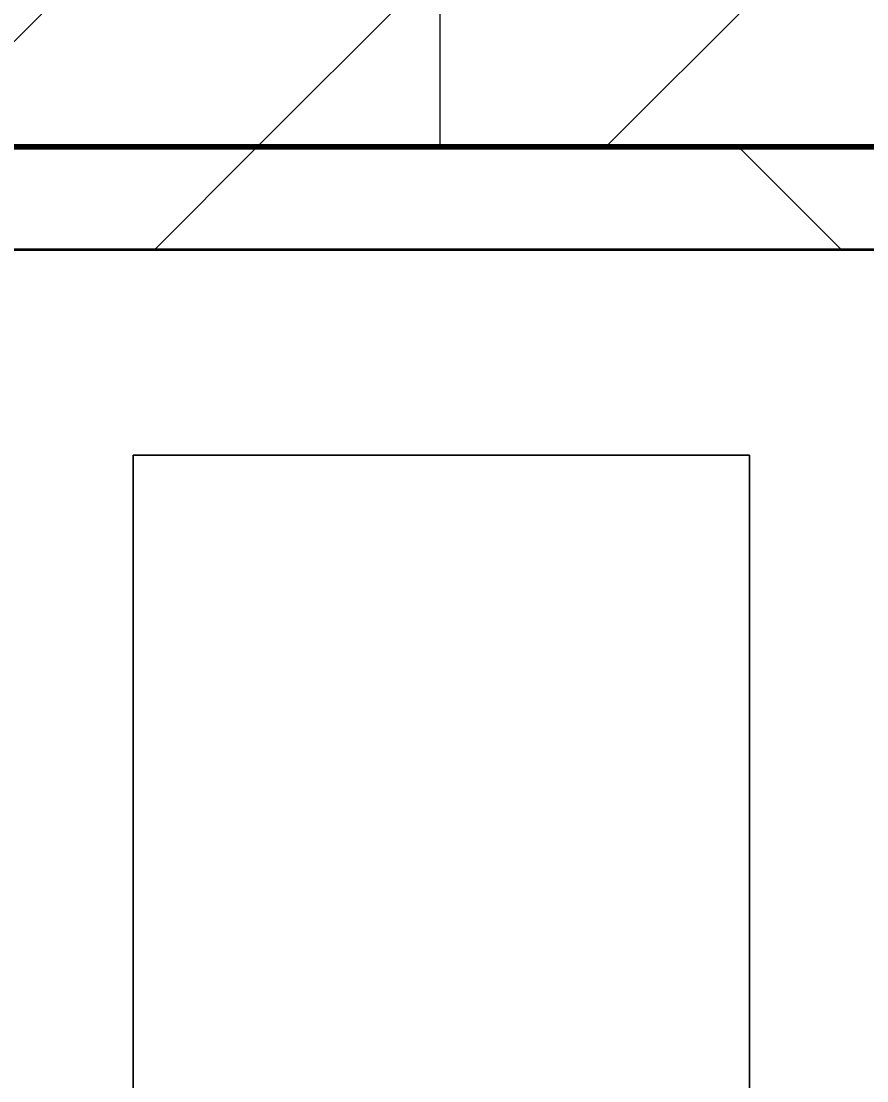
# Model space of a CAD drawing. Header units: millimetres. Extents: x -794326 to -715748, y -17796 to 22353.
# Drawn here: x -746512 to -746101, y 7490 to 8005 of the extents above; entities that cross this region are included whole.
import ezdxf

# ---------------------------------------------------------------- set-up
doc = ezdxf.new("R2010")
doc.units = ezdxf.units.MM
for name, color, linetype, lineweight in [('A-ANNO-DIMS', 1, 'Continuous', 9), ('A-ANNO-DIMS-100', 1, 'Continuous', 9), ('A-GLAZ-CURT', 2, 'Continuous', 9), ('A-WALL', 5, 'Continuous', 35), ('A-WALL-FNSH', 2, 'Continuous', 35), ('A-WALL-PATT', 1, 'Continuous', 35)]:
    doc.layers.add(name, color=color, linetype=linetype, lineweight=lineweight)
doc.styles.add('Arial_2', font='arial.ttf', dxfattribs={"height": 300})
doc.dimstyles.new('DPA-DIM-3_0_T-T', dxfattribs={"dimscale": 304.8, "dimtxt": 306.07782, "dimasz": 0.656168, "dimexe": 0.656168, "dimexo": 0.0625, "dimgap": 0.164042, "dimtad": 1, "dimdec": 0, "dimzin": 0, "dimdsep": 46, "dimtxsty": 'Arial_2', "dimblk1": 'OBLIQUE', "dimblk2": 'OBLIQUE', "dimsah": 1, "dimcen": 0.09, "dimdle": 0.656168, "dimadec": 8, "dimazin": 0, "dimtfac": 1, "dimtdec": 4, "dimtix": 1, "dimtmove": 0, "dimatfit": 3, "dimfxl": 1.312336, "dimfxlon": 1, "dimtvp": 1, "dimtolj": 1, "dimtzin": 0, "dimarcsym": 2})

# ---------------------------------------------------------------- blocks, each defined once
blk = doc.blocks.new('DPA_CP_Metal Ceiling Panel - Vertical Panel with Gap-10965286-4282-01 ENLARGED LOWER PLATFORM LEVEL - REFLECTED CEILING PLAN - SHEET 3')
at = {"layer": 'A-GLAZ-CURT'}
for p, q in [((-744857.87, 7794.02), (-744857.87, 7261.52)), ((-744557.87, 7794.02), (-744857.87, 7794.02)), ((-744557.87, 7794.02), (-744857.87, 7794.02)), ((-744857.87, 7794.02), (-744857.87, 7261.52)), ((-744857.87, 7261.52), (-744857.87, 7794.02)), ((-744857.87, 7794.02), (-744557.87, 7794.02)), ((-744557.87, 7794.02), (-744557.87, 7261.52)), ((-744557.87, 7261.52), (-744557.87, 7794.02)), ((-744557.87, 7794.02), (-744557.87, 7261.52))]:
    blk.add_line(p, q, dxfattribs=at)
blk = doc.blocks.new('PPLS-PP19_Custom Tile Pattern - Custom Tile Pattern-V59-4282-01 ENLARGED LOWER PLATFORM LEVEL - REFLECTED CEILING PLAN - SHEET 3')
at = {"layer": 'A-GLAZ-CURT'}
for p, q in [((-300, 0), (300, 0)), ((300, 0), (-300, 0)), ((230.06, 0), (300, 0)), ((-300, -50), (300, -50)), ((300, -50), (-300, -50))]:
    blk.add_line(p, q, dxfattribs=at)
for points, knots in [([(159.07, 0), (159.13, 0), (160.84, 0), (165.21, 0), (174.15, 0), (185.98, 0), (208.82, 0), (219.42, 0), (230.06, 0)], [-115.643202, -115.643202, -115.643202, -115.643202, -114.681583, -87.660824, -65.295536, -41.623857, -24.459831, 0, 0, 0, 0]), ([(300, 0), (286.53, 0), (256.05, 0), (225.5, 0), (210.21, 0)], [-285.253232, -285.253232, -285.253232, -285.253232, -244.693688, -193.506817, -193.506817, -193.506817, -193.506817]), ([(247.1, 0), (246.76, 0), (245.04, 0), (238.34, 0), (226.56, 0), (221.89, 0), (214.29, 0), (210.24, 0)], [-9649.085549, -9649.085549, -9649.085549, -9649.085549, -9581.591397, -9406.094246, -9221.510254, -9016.44624, -8817.674133, -8817.674133, -8817.674133, -8817.674133]), ([(210.85, 0), (211.78, 0), (216.42, 0), (241.96, 0), (266.73, 0), (281.71, 0), (291.71, 0), (296.52, 0), (297.86, 0), (298.09, 0)], [-7179.657833, -7179.657833, -7179.657833, -7179.657833, -7042.621073, -6582.165592, -6068.460911, -5766.029927, -5566.724884, -5280.360606, -5199.253518, -5199.253518, -5199.253518, -5199.253518]), ([(300, 0), (288.22, 0), (262, 0), (230.43, 0), (219.94, 0), (219.02, 0)], [-12528.858583, -12528.858583, -12528.858583, -12528.858583, -11905.454923, -11162.864862, -10856.732305, -10856.732305, -10856.732305, -10856.732305]), ([(219.9, 0), (220.86, 0), (227.84, 0), (242.06, 0), (246.54, 0), (246.96, 0)], [-10670.940496, -10670.940496, -10670.940496, -10670.940496, -10511.382485, -9925.173265, -9834.877357, -9834.877357, -9834.877357, -9834.877357]), ([(284.76, 0), (284.76, 0), (285.09, 0), (287.47, 0), (293.59, 0), (297.76, 0), (300, 0)], [-4110.630118, -4110.630118, -4110.630118, -4110.630118, -4053.389046, -3959.664717, -3862.421465, -3746.95702, -3746.95702, -3746.95702, -3746.95702]), ([(297.38, 0), (295.84, 0), (291.62, 0), (285.38, 0), (284.87, 0)], [-4803.172655, -4803.172655, -4803.172655, -4803.172655, -4358.271401, -4143.037883, -4143.037883, -4143.037883, -4143.037883])]:
    blk.add_open_spline(points, degree=3, knots=knots, dxfattribs=at)
blk = doc.blocks.new('PPLS-PP19_Custom Tile Pattern - Custom Tile Pattern-V60-4282-01 ENLARGED LOWER PLATFORM LEVEL - REFLECTED CEILING PLAN - SHEET 3')
at = {"layer": 'A-GLAZ-CURT'}
for p, q in [((-300, 0), (300, 0)), ((300, 0), (-300, 0)), ((-293.07, 0), (-275.75, 0)), ((-275.75, 0), (-293.07, 0)), ((-222.32, 0), (-205, 0)), ((-205, 0), (-222.32, 0)), ((-300, -50), (300, -50)), ((300, -50), (-300, -50))]:
    blk.add_line(p, q, dxfattribs=at)
at = {"layer": 'A-GLAZ-CURT', "flags": 128}
for points in [[(-300, 0), (-291.56, 0), (-283.3, 0), (-275.2, 0), (-267.26, 0), (-259.45, 0), (-251.77, 0), (-244.2, 0), (-236.74, 0), (-229.36, 0), (-222.06, 0), (-214.83, 0), (-207.71, 0), (-200.76, 0), (-194.02, 0), (-187.54, 0), (-181.38, 0), (-175.58, 0), (-170.25, 0), (-165.64, 0), (-162.01, 0), (-159.53, 0), (-157.46, 0), (-154.52, 0), (-149.42, 0), (-141.84, 0), (-132.81, 0), (-126.08, 0)], [(-125.17, 0), (-128.55, 0), (-134.16, 0), (-140.03, 0), (-145.5, 0), (-150.63, 0), (-155.53, 0), (-160.27, 0), (-164.95, 0), (-169.65, 0), (-174.47, 0), (-179.49, 0), (-184.81, 0), (-190.44, 0), (-196.37, 0), (-202.58, 0), (-209.04, 0), (-215.73, 0), (-222.63, 0), (-229.72, 0), (-236.97, 0), (-244.39, 0), (-251.96, 0), (-259.67, 0), (-267.51, 0), (-275.48, 0), (-283.55, 0), (-291.73, 0), (-300, 0)]]:
    blk.add_lwpolyline(points, dxfattribs=at)
at = {"layer": 'A-GLAZ-CURT'}
for points, knots in [([(-300, 0), (-284.65, 0), (-236.57, 0), (-174.61, 0), (-129.95, 0), (-110.8, 0), (-99.5, 0), (-91.46, 0)], [-5323.127839, -5323.127839, -5323.127839, -5323.127839, -4502.809032, -2700.551212, -1002.059161, -460.363443, 0, 0, 0, 0]), ([(-254.02, 0), (-263.46, 0), (-278.4, 0), (-294.48, 0), (-300, 0)], [-14292.248796, -14292.248796, -14292.248796, -14292.248796, -13729.592194, -13439.944408, -13439.944408, -13439.944408, -13439.944408]), ([(-254.08, 0), (-258.29, 0), (-262.68, 0), (-264.9, 0), (-265.4, 0)], [-521.759627, -521.759627, -521.759627, -521.759627, -208.940337, 0, 0, 0, 0]), ([(-258.6, 0), (-257.91, 0), (-256.55, 0), (-254.91, 0), (-254.15, 0)], [-5722.54675, -5722.54675, -5722.54675, -5722.54675, -5657.471696, -5607.327688, -5607.327688, -5607.327688, -5607.327688]), ([(-254.03, 0), (-251.11, 0), (-240.27, 0), (-225.99, 0), (-213.1, 0), (-200.2, 0), (-191.75, 0), (-186.24, 0), (-186.15, 0)], [-5604.715222, -5604.715222, -5604.715222, -5604.715222, -5413.335975, -5017.494783, -4832.723979, -4666.091899, -4349.945572, -4344.732788, -4344.732788, -4344.732788, -4344.732788]), ([(-186.76, 0), (-192.43, 0), (-210.29, 0), (-232.01, 0), (-248.94, 0), (-253.52, 0), (-253.69, 0)], [-1726.685667, -1726.685667, -1726.685667, -1726.685667, -1400.429864, -858.079193, -543.655514, -531.287897, -531.287897, -531.287897, -531.287897]), ([(-186.86, 0), (-195.62, 0), (-216.53, 0), (-239.31, 0), (-253.04, 0)], [-15764.469164, -15764.469164, -15764.469164, -15764.469164, -15131.813646, -14311.641192, -14311.641192, -14311.641192, -14311.641192]), ([(-133.82, 0), (-135.51, 0), (-137.8, 0), (-149.31, 0), (-162.01, 0), (-177.91, 0), (-199.46, 0), (-216.65, 0), (-231.26, 0), (-233.46, 0), (-234, 0)], [-2731.647847, -2731.647847, -2731.647847, -2731.647847, -2418.507304, -2308.929706, -2113.765672, -1763.376603, -1422.553702, -978.033455, -846.069444, -682.911962, -682.911962, -682.911962, -682.911962]), ([(-233.49, 0), (-233.44, 0), (-232.38, 0), (-230.74, 0), (-225.3, 0), (-223.63, 0)], [-455.274641, -455.274641, -455.274641, -455.274641, -440.605512, -119.536984, 0, 0, 0, 0]), ([(-223.63, 0), (-219.39, 0), (-206.47, 0), (-193.97, 0), (-186.42, 0)], [-5463.295695, -5463.295695, -5463.295695, -5463.295695, -5161.076232, -4755.090697, -4755.090697, -4755.090697, -4755.090697]), ([(-186.15, 0), (-185.94, 0), (-180.64, 0), (-169.02, 0), (-152.12, 0), (-136.84, 0), (-127.33, 0), (-124.19, 0), (-123.43, 0), (-123.28, 0)], [-4750.188943, -4750.188943, -4750.188943, -4750.188943, -4739.070012, -4465.409639, -4149.119819, -3839.893365, -3647.167523, -3488.92562, -3439.852845, -3439.852845, -3439.852845, -3439.852845]), ([(-119.35, 0), (-124.31, 0), (-144.44, 0), (-167.44, 0), (-186.14, 0)], [-17604.717929, -17604.717929, -17604.717929, -17604.717929, -17136.203329, -15781.816785, -15781.816785, -15781.816785, -15781.816785]), ([(-137.88, 0), (-140.56, 0), (-147.66, 0), (-147.69, 0), (-158.72, 0), (-174.02, 0), (-180.91, 0), (-185.84, 0), (-186.11, 0)], [-3187.727384, -3187.727384, -3187.727384, -3187.727384, -2919.378265, -2477.344047, -2237.412286, -2029.680487, -1755.085331, -1739.187985, -1739.187985, -1739.187985, -1739.187985]), ([(-185.9, 0), (-180.08, 0), (-171.51, 0), (-158.7, 0), (-157.22, 0)], [-4339.918005, -4339.918005, -4339.918005, -4339.918005, -4000.813434, -3840.635403, -3840.635403, -3840.635403, -3840.635403]), ([(-152.35, 0), (-151.03, 0), (-147.71, 0), (-143.57, 0), (-138.62, 0)], [-3494.978217, -3494.978217, -3494.978217, -3494.978217, -3371.022232, -3227.460399, -3227.460399, -3227.460399, -3227.460399]), ([(-118.78, 0), (-121.86, 0), (-126.28, 0), (-136.96, 0), (-147.46, 0), (-150.03, 0), (-150.57, 0)], [-5938.474035, -5938.474035, -5938.474035, -5938.474035, -5700.061948, -5508.838257, -5298.784692, -5196.16478, -5196.16478, -5196.16478, -5196.16478]), ([(-150.34, 0), (-150.07, 0), (-147.75, 0), (-142.6, 0), (-129.6, 0), (-120.97, 0), (-119.21, 0)], [-4948.728362, -4948.728362, -4948.728362, -4948.728362, -4883.323924, -4440.880425, -4054.690705, -3958.98269, -3958.98269, -3958.98269, -3958.98269]), ([(-50.38, 0), (-51.05, 0), (-60.24, 0), (-78.2, 0), (-110.94, 0), (-130.52, 0), (-147.74, 0), (-149.07, 0)], [-8117.679829, -8117.679829, -8117.679829, -8117.679829, -8073.216054, -7508.296369, -7004.680444, -6449.282163, -6277.220794, -6277.220794, -6277.220794, -6277.220794]), ([(-148.23, 0), (-146.94, 0), (-140.15, 0), (-137.28, 0), (-133.93, 0), (-128.78, 0), (-126.5, 0)], [-6162.058746, -6162.058746, -6162.058746, -6162.058746, -6017.569127, -5560.701257, -5364.112219, -5231.017328, -5231.017328, -5231.017328, -5231.017328]), ([(-86.16, 0), (-91.37, 0), (-104.13, 0), (-122.65, 0), (-139.03, 0), (-146.11, 0), (-146.95, 0)], [-1681.3698, -1681.3698, -1681.3698, -1681.3698, -1374.161226, -945.742622, -741.901385, -489.130243, -489.130243, -489.130243, -489.130243]), ([(-146.69, 0), (-146.59, 0), (-145.49, 0), (-135.69, 0), (-128.29, 0), (-125.15, 0)], [-420.34245, -420.34245, -420.34245, -420.34245, -406.956646, -290.263673, 0, 0, 0, 0]), ([(-127.41, 0), (-131.63, 0), (-133.16, 0), (-134.09, 0), (-134.15, 0)], [-8540.990293, -8540.990293, -8540.990293, -8540.990293, -8266.114998, -8246.473386, -8246.473386, -8246.473386, -8246.473386]), ([(-134.15, 0), (-133.32, 0), (-130.31, 0), (-117.33, 0), (-92.04, 0), (-74.02, 0), (-62.74, 0), (-60.36, 0), (-59.97, 0)], [-7657.439573, -7657.439573, -7657.439573, -7657.439573, -7293.749979, -6839.55839, -6236.997189, -5713.340575, -5140.470607, -5006.787413, -5006.787413, -5006.787413, -5006.787413]), ([(-120.13, 0), (-120.14, 0), (-120.24, 0), (-121.3, 0), (-129.25, 0), (-133.82, 0)], [-2933.992132, -2933.992132, -2933.992132, -2933.992132, -2920.575025, -2840.280255, -2731.647847, -2731.647847, -2731.647847, -2731.647847]), ([(-118.27, 0), (-119.42, 0), (-122.13, 0), (-125.43, 0), (-127.03, 0), (-127.41, 0)], [-163.604334, -163.604334, -163.604334, -163.604334, -98.539552, -24.539552, 0, 0, 0, 0]), ([(-126.5, 0), (-122.44, 0), (-108.71, 0), (-86.68, 0), (-63.44, 0), (-54.99, 0), (-51.6, 0), (-50.82, 0)], [-5231.017328, -5231.017328, -5231.017328, -5231.017328, -4994.692869, -4542.524482, -4008.285538, -3689.699207, -3611.892917, -3611.892917, -3611.892917, -3611.892917]), ([(-125.15, 0), (-124.93, 0), (-123.49, 0), (-121.42, 0), (-119.41, 0)], [-3362.7396, -3362.7396, -3362.7396, -3362.7396, -3342.215224, -3222.62545, -3222.62545, -3222.62545, -3222.62545]), ([(-122.08, 0), (-122.01, 0), (-121.69, 0), (-121.2, 0), (-120.88, 0)], [-3136.336417, -3136.336417, -3136.336417, -3136.336417, -3110.304437, -3035.164275, -3035.164275, -3035.164275, -3035.164275]), ([(-36.33, 0), (-36.43, 0), (-37.27, 0), (-45.02, 0), (-46.13, 0), (-60.59, 0), (-81.23, 0), (-99.51, 0), (-113.8, 0), (-116.95, 0), (-118.33, 0)], [-1855.773136, -1855.773136, -1855.773136, -1855.773136, -1810.870157, -1672.078046, -1405.135169, -1060.00838, -740.068933, -229.489605, -116.330425, -11.445506, -11.445506, -11.445506, -11.445506]), ([(-118.31, 0), (-116.09, 0), (-110.31, 0), (-98.9, 0), (-85.29, 0), (-71.67, 0), (-65.93, 0), (-65.07, 0)], [-3201.206954, -3201.206954, -3201.206954, -3201.206954, -3074.362186, -2902.289527, -2605.247022, -2322.099534, -2241.8264, -2241.8264, -2241.8264, -2241.8264]), ([(-118.29, 0), (-115.53, 0), (-105.22, 0), (-90.42, 0), (-75.26, 0), (-68.41, 0), (-65.12, 0), (-63.63, 0)], [-3942.210832, -3942.210832, -3942.210832, -3942.210832, -3793.097032, -3402.597032, -3144.956779, -3050.982048, -2969.237017, -2969.237017, -2969.237017, -2969.237017]), ([(-72.93, 0), (-75.51, 0), (-87.97, 0), (-104.63, 0), (-118.26, 0)], [-19442.345229, -19442.345229, -19442.345229, -19442.345229, -18935.241197, -17639.167962, -17639.167962, -17639.167962, -17639.167962]), ([(-113.43, 0), (-113.44, 0), (-113.81, 0), (-116.15, 0), (-118.23, 0)], [-328.499627, -328.499627, -328.499627, -328.499627, -282.672656, -164.249813, -164.249813, -164.249813, -164.249813]), ([(-117.74, 0), (-117.19, 0), (-114.78, 0), (-113.43, 0), (-113.43, 0)], [-821.249067, -821.249067, -821.249067, -821.249067, -394.672656, -330.879064, -330.879064, -330.879064, -330.879064]), ([(-36.62, 0), (-36.62, 0), (-40.35, 0), (-44.32, 0), (-58.97, 0), (-85.2, 0), (-107.61, 0), (-116.56, 0), (-117.56, 0)], [-4069.478503, -4069.478503, -4069.478503, -4069.478503, -3858.647035, -3538.256648, -2842.901703, -2193.204658, -1433.981041, -985.49888, -985.49888, -985.49888, -985.49888]), ([(-115.82, 0), (-114.96, 0), (-110.41, 0), (-96.78, 0), (-71.33, 0), (-42.53, 0), (-12.78, 0), (4.23, 0), (9.64, 0), (10.14, 0), (10.18, 0)], [-5724.064692, -5724.064692, -5724.064692, -5724.064692, -5430.283136, -5103.229623, -4799.173296, -4065.652676, -3589.737505, -3285.047089, -3066.359526, -3044.715262, -3044.715262, -3044.715262, -3044.715262]), ([(-51.36, 0), (-53.43, 0), (-60.28, 0), (-75.59, 0), (-94, 0), (-112.01, 0), (-114.94, 0), (-115.63, 0)], [-1583.251936, -1583.251936, -1583.251936, -1583.251936, -1466.981642, -1208.454564, -789.402658, -501.969187, -243.577221, -243.577221, -243.577221, -243.577221]), ([(-91.46, 0), (-90.09, 0), (-84.7, 0), (-77.43, 0), (-72.73, 0), (-72.64, 0), (-72.64, 0)], [-19832.387487, -19832.387487, -19832.387487, -19832.387487, -19753.885894, -19541.04734, -19478.625389, -19471.062469, -19471.062469, -19471.062469, -19471.062469]), ([(-63.96, 0), (-64.13, 0), (-72.5, 0), (-80.63, 0), (-86.16, 0)], [-2171.769325, -2171.769325, -2171.769325, -2171.769325, -2007.031671, -1681.3698, -1681.3698, -1681.3698, -1681.3698]), ([(-29.03, 0), (-33.97, 0), (-43.74, 0), (-56.37, 0), (-71.66, 0), (-77.83, 0), (-82.66, 0), (-83.28, 0), (-83.28, 0)], [-2680.714891, -2680.714891, -2680.714891, -2680.714891, -2413.671296, -2161.752162, -2006.592567, -1646.621388, -1424.436217, -1393.971743, -1393.971743, -1393.971743, -1393.971743]), ([(-83.28, 0), (-83.28, 0), (-82.91, 0), (-76.14, 0), (-62.97, 0), (-48.14, 0), (-36.49, 0), (-33.57, 0), (-29.94, 0), (-28.57, 0)], [-1393.4169, -1393.4169, -1393.4169, -1393.4169, -1353.722004, -1274.333717, -1073.56893, -651.549973, -296.515819, -83.513472, 0, 0, 0, 0]), ([(-66.39, 0), (-66.39, 0), (-63.63, 0), (-58.22, 0), (-52.37, 0), (-51.03, 0)], [-2493.31794, -2493.31794, -2493.31794, -2493.31794, -2315.303971, -1809.437387, -1665.482825, -1665.482825, -1665.482825, -1665.482825]), ([(-50.86, 0), (-51.12, 0), (-58.42, 0), (-65.77, 0), (-66.37, 0), (-66.38, 0)], [-2997.869085, -2997.869085, -2997.869085, -2997.869085, -2981.410125, -2542.574734, -2498.224237, -2498.224237, -2498.224237, -2498.224237]), ([(-63.63, 0), (-61.49, 0), (-57.39, 0), (-54.49, 0), (-45.2, 0), (-40.79, 0), (-40.46, 0), (-40.44, 0)], [-2969.237017, -2969.237017, -2969.237017, -2969.237017, -2851.217951, -2734.127174, -2474.780881, -2410.990208, -2350.645972, -2350.645972, -2350.645972, -2350.645972]), ([(-58.83, 0), (-58.37, 0), (-57.29, 0), (-54.87, 0), (-51.17, 0), (-50.6, 0)], [-4859.52896, -4859.52896, -4859.52896, -4859.52896, -4680.891996, -4469.85053, -4434.164751, -4434.164751, -4434.164751, -4434.164751]), ([(-51.83, 0), (-51.83, 0), (-51.8, 0), (-51.31, 0), (-50.73, 0)], [-632.814994, -632.814994, -632.814994, -632.814994, -627.965721, -561.689012, -561.689012, -561.689012, -561.689012]), ([(76.63, 0), (74.8, 0), (67.65, 0), (53.52, 0), (37, 0), (24.07, 0), (12.82, 0), (-2.9, 0), (-20.62, 0), (-32.81, 0), (-44.85, 0), (-51.43, 0), (-51.79, 0)], [-3095.572228, -3095.572228, -3095.572228, -3095.572228, -2950.589685, -2634.532728, -2313.748533, -2106.613311, -1925.670641, -1617.263037, -1290.787923, -1039.307308, -819.71621, -644.910881, -644.910881, -644.910881, -644.910881]), ([(-50.49, 0), (-49.93, 0), (-46.63, 0), (-30.79, 0), (-18.03, 0), (7.9, 0), (13.63, 0), (17.02, 0)], [-3601.135132, -3601.135132, -3601.135132, -3601.135132, -3546.54457, -3315.260113, -2864.387349, -2439.246196, -2117.316538, -2117.316538, -2117.316538, -2117.316538]), ([(31.18, 0), (25.97, 0), (11.99, 0), (-16.42, 0), (-38.51, 0), (-50.41, 0)], [-4496.803627, -4496.803627, -4496.803627, -4496.803627, -4222.080604, -3745.412743, -3007.284597, -3007.284597, -3007.284597, -3007.284597]), ([(-50.41, 0), (-44.04, 0), (-33.75, 0), (-29.82, 0), (-29.19, 0)], [-1643.01938, -1643.01938, -1643.01938, -1643.01938, -963.711516, -666.19313, -666.19313, -666.19313, -666.19313]), ([(9.32, 0), (9.08, 0), (7.65, 0), (2.57, 0), (-12.23, 0), (-25.64, 0), (-38.16, 0), (-47, 0), (-50.37, 0)], [-2922.926651, -2922.926651, -2922.926651, -2922.926651, -2882.788014, -2720.818881, -2518.50168, -2125.455881, -1792.521578, -1601.806494, -1601.806494, -1601.806494, -1601.806494]), ([(-49.79, 0), (-48.17, 0), (-45.36, 0), (-42.62, 0), (-41.76, 0)], [-4417.7536, -4417.7536, -4417.7536, -4417.7536, -4321.566175, -4270.495146, -4270.495146, -4270.495146, -4270.495146]), ([(-26.75, 0), (-27.82, 0), (-35.35, 0), (-43.61, 0), (-49.51, 0)], [-8718.362214, -8718.362214, -8718.362214, -8718.362214, -8532.293389, -8137.138066, -8137.138066, -8137.138066, -8137.138066]), ([(-49.48, 0), (-49.41, 0), (-47.15, 0), (-46.01, 0), (-40.22, 0), (-36.78, 0)], [-515.928705, -515.928705, -515.928705, -515.928705, -508.377888, -260.442412, 0, 0, 0, 0]), ([(-41.76, 0), (-39.9, 0), (-37.72, 0), (-36.92, 0), (-36.77, 0)], [-4270.495146, -4270.495146, -4270.495146, -4270.495146, -4161.040818, -4106.245333, -4106.245333, -4106.245333, -4106.245333]), ([(-36.78, 0), (-32.43, 0), (-19.22, 0), (8.83, 0), (43.36, 0), (70.92, 0), (82.12, 0), (83.66, 0)], [-6191.144455, -6191.144455, -6191.144455, -6191.144455, -5862.463379, -5340.621928, -4573.028122, -4094.177415, -3869.465285, -3869.465285, -3869.465285, -3869.465285]), ([(-36.29, 0), (-36.29, 0), (-34.66, 0), (-28.88, 0), (-26.95, 0), (-26.54, 0)], [-9150.272121, -9150.272121, -9150.272121, -9150.272121, -9057.163041, -8919.836787, -8834.607043, -8834.607043, -8834.607043, -8834.607043]), ([(30.82, 0), (29.27, 0), (20.14, 0), (3.54, 0), (-16.58, 0), (-34.76, 0), (-36.04, 0)], [-10462.034656, -10462.034656, -10462.034656, -10462.034656, -10363.088938, -9884.23066, -9424.652049, -9182.880979, -9182.880979, -9182.880979, -9182.880979]), ([(-33.34, 0), (-33.34, 0), (-32.93, 0), (-31.16, 0), (-30.52, 0)], [-2415.024266, -2415.024266, -2415.024266, -2415.024266, -2357.633367, -2323.618664, -2323.618664, -2323.618664, -2323.618664]), ([(70.61, 0), (66.16, 0), (55.8, 0), (39.61, 0), (24.74, 0), (2.64, 0), (-17.84, 0), (-30.57, 0), (-31.82, 0), (-32, 0)], [-4647.237329, -4647.237329, -4647.237329, -4647.237329, -4326.416877, -4098.545751, -3766.694881, -3333.063701, -2994.501669, -2698.150104, -2614.070998, -2614.070998, -2614.070998, -2614.070998]), ([(-30.76, 0), (-30.73, 0), (-29.99, 0), (-23.47, 0), (-15.75, 0), (-15.19, 0)], [-54176.191683, -54176.191683, -54176.191683, -54176.191683, -54157.274271, -53749.15266, -53717.791567, -53717.791567, -53717.791567, -53717.791567]), ([(-30.52, 0), (-27.11, 0), (-17.83, 0), (0.75, 0), (12.38, 0), (16.82, 0)], [-2323.618664, -2323.618664, -2323.618664, -2323.618664, -2142.497158, -1716.209403, -1452.261665, -1452.261665, -1452.261665, -1452.261665]), ([(-13, 0), (-14.35, 0), (-17.68, 0), (-25.97, 0), (-29.52, 0), (-30.21, 0)], [-55207.591944, -55207.591944, -55207.591944, -55207.591944, -54789.006179, -54461.685999, -54290.791712, -54290.791712, -54290.791712, -54290.791712]), ([(8.33, 0), (8.19, 0), (7.18, 0), (0.32, 0), (-13.89, 0), (-24.92, 0), (-29.03, 0)], [-3574.286521, -3574.286521, -3574.286521, -3574.286521, -3526.962355, -3285.499107, -2903.012179, -2680.714891, -2680.714891, -2680.714891, -2680.714891]), ([(-28.98, 0), (-28.66, 0), (-27.39, 0), (-24.45, 0), (-22.56, 0)], [-166.548282, -166.548282, -166.548282, -166.548282, -102.06493, 0, 0, 0, 0]), ([(-28.57, 0), (-26.93, 0), (-20.29, 0), (-11.45, 0), (2.08, 0), (13.15, 0), (21.24, 0), (24.62, 0), (24.72, 0), (24.72, 0)], [-5361.429781, -5361.429781, -5361.429781, -5361.429781, -5261.36855, -5050.479954, -4785.90057, -4596.498881, -4445.288762, -4384.376941, -4376.041937, -4376.041937, -4376.041937, -4376.041937]), ([(-22.56, 0), (-20.27, 0), (-17.03, 0), (-11.36, 0), (-7.66, 0), (-6.6, 0), (-6.44, 0)], [-56468.192263, -56468.192263, -56468.192263, -56468.192263, -56344.022017, -56303.229861, -56166.290093, -56124.392176, -56124.392176, -56124.392176, -56124.392176]), ([(-15.19, 0), (-13.07, 0), (7.48, 0), (42.82, 0), (88.72, 0), (120.63, 0), (138.28, 0), (138.53, 0)], [-461.142613, -461.142613, -461.142613, -461.142613, -429.606584, -390.253598, -346.313304, -291.370682, -290.5735, -290.5735, -290.5735, -290.5735]), ([(-6.54, 0), (-6.73, 0), (-7.2, 0), (-7.6, 0), (-7.79, 0)], [-56009.792147, -56009.792147, -56009.792147, -56009.792147, -55949.290093, -55895.192118, -55895.192118, -55895.192118, -55895.192118]), ([(-2.63, 0), (-2.47, 0), (-1.22, 0), (4.92, 0), (13.15, 0), (16.74, 0), (17.48, 0)], [-226.825321, -226.825321, -226.825321, -226.825321, -220.269177, -206.416616, -198.214427, -196.031083, -196.031083, -196.031083, -196.031083]), ([(103.09, 0), (101.08, 0), (86.31, 0), (63.34, 0), (35.84, 0), (12, 0), (3.08, 0), (-1.67, 0), (-2.25, 0)], [-375.435014, -375.435014, -375.435014, -375.435014, -369.147452, -330.153101, -307.516438, -285.83788, -246.234814, -234.646884, -234.646884, -234.646884, -234.646884]), ([(24.69, 0), (24.54, 0), (20.99, 0), (15.48, 0), (10.8, 0), (9.63, 0)], [-4368.572414, -4368.572414, -4368.572414, -4368.572414, -4306.476363, -4080.000647, -3772.857994, -3772.857994, -3772.857994, -3772.857994]), ([(17.43, 0), (17.65, 0), (19.28, 0), (22.91, 0), (31, 0), (39.04, 0), (51.19, 0), (58.74, 0), (61.34, 0), (61.45, 0)], [-2104.586071, -2104.586071, -2104.586071, -2104.586071, -2084.094819, -1956.422387, -1818.904206, -1645.594513, -1443.202566, -1228.752106, -1120.932285, -1120.932285, -1120.932285, -1120.932285]), ([(17.48, 0), (21.39, 0), (27.29, 0), (37.44, 0), (45.92, 0), (57.76, 0), (64.47, 0), (72.74, 0), (75.22, 0), (76.03, 0), (76.21, 0)], [-1439.101172, -1439.101172, -1439.101172, -1439.101172, -1206.526904, -1089.329421, -901.315459, -753.071572, -495.328968, -421.953223, -334.951786, -290.452333, -290.452333, -290.452333, -290.452333]), ([(18.16, 0), (19.15, 0), (24.25, 0), (25.66, 0), (26.12, 0)], [-5700.113719, -5700.113719, -5700.113719, -5700.113719, -5554.232259, -5302.431367, -5302.431367, -5302.431367, -5302.431367]), ([(84.98, 0), (84.21, 0), (80.98, 0), (74.4, 0), (62.26, 0), (51.85, 0), (43.81, 0), (29.53, 0), (20.67, 0), (18.85, 0), (18.16, 0)], [-7205.068504, -7205.068504, -7205.068504, -7205.068504, -7135.649961, -6924.452779, -6738.82075, -6548.303034, -6314.283804, -6135.05769, -5972.647715, -5832.674503, -5832.674503, -5832.674503, -5832.674503]), ([(27.44, 0), (27.9, 0), (29.54, 0), (38.07, 0), (53.39, 0), (71.67, 0), (81.69, 0), (83.85, 0), (84.58, 0)], [-5037.309798, -5037.309798, -5037.309798, -5037.309798, -4887.603822, -4705.298446, -4353.683244, -3960.84581, -3759.045785, -3579.141173, -3579.141173, -3579.141173, -3579.141173]), ([(27.89, 0), (29.09, 0), (33.4, 0), (48.37, 0), (66.35, 0), (79.55, 0), (85.36, 0)], [-147.777612, -147.777612, -147.777612, -147.777612, -135.792042, -118.513713, -97.899267, -80.803585, -80.803585, -80.803585, -80.803585])]:
    blk.add_open_spline(points, degree=3, knots=knots, dxfattribs=at)
for points in [[(-39.84, 0), (-39.08, 0), (-38.11, 0), (-37.36, 0)], [(17.98, 0), (20.62, 0), (23.03, 0), (24.49, 0)], [(24.49, 0), (25.23, 0), (25.72, 0), (26.04, 0)]]:
    blk.add_open_spline(points, degree=3, dxfattribs=at)
blk = doc.blocks.new('DIMBLOCK21-4282-01 ENLARGED LOWER PLATFORM LEVEL - REFLECTED CEILING PLAN - SHEET 3')
at = {"layer": 'A-ANNO-DIMS-100'}
for p, q in [((-746308.42, 7944.02), (-746308.42, 11894.02)), ((-746708.42, 11694.02), (-746108.42, 11694.02)), ((-746308.42, 11694.02), (-746708.42, 11694.02)), ((-746708.42, 8144.02), (-746108.42, 8144.02)), ((-746308.42, 8144.02), (-746708.42, 8144.02))]:
    blk.add_line(p, q, dxfattribs=at)
at = {"layer": 'A-ANNO-DIMS-100', "lineweight": 35}
for p, q in [((-746308.42, 11694.02), (-746408.42, 11794.02)), ((-746308.42, 11694.02), (-746208.42, 11594.02)), ((-746308.42, 8144.02), (-746408.42, 8244.02)), ((-746308.42, 8144.02), (-746208.42, 8044.02))]:
    blk.add_line(p, q, dxfattribs=at)
at = {"layer": 'A-ANNO-DIMS-100', "color": 0, "insert": (-746747.89, 9457.55), "char_height": 300, "width": 1107.5308, "attachment_point": 1, "rotation": 90, "line_spacing_factor": 0.941778, "style": 'Arial_2'}
blk.add_mtext('3550', dxfattribs=at)
blk = doc.blocks.new('_Oblique')
at = {"color": 0, "linetype": 'ByBlock', "lineweight": -2}
blk.add_line((-0.5, -0.5), (0.5, 0.5), dxfattribs=at)

msp = doc.modelspace()

# ---------------------------------------------------------------- hatches: boundary and pattern name
at = {"layer": 'A-WALL-PATT', "lineweight": 9}
h = msp.add_hatch(dxfattribs=at)
h.set_pattern_fill('FP_2', color=256, style=0, pattern_type=2)
h.set_pattern_definition([(45, (0, 0), (-84.852814, 84.852814), [])])
h.paths.add_polyline_path([(-733552.04, 7944.02), (-733352.04, 7944.02), (-733352.04, 8144.02), (-755057.37, 8144.02), (-755057.37, 7944.02), (-741758.47, 7944.02), (-741780.86, 7954.02), (-741982.37, 7954.02), (-741982.37, 8044.02), (-741952.4, 8044.02), (-741939.02, 8073.97), (-741871.98, 8044.02), (-740782.37, 8044.02), (-740782.37, 7954.02), (-741670.54, 7954.02), (-741648.16, 7944.02), (-739358.47, 7944.02), (-739380.86, 7954.02), (-739582.37, 7954.02), (-739582.37, 8044.02), (-739552.4, 8044.02), (-739539.02, 8073.97), (-739471.98, 8044.02), (-738382.37, 8044.02), (-738382.37, 7954.02), (-739270.54, 7954.02), (-739248.16, 7944.02), (-734010.62, 7944.02)])
h = msp.add_hatch(dxfattribs=at)
h.set_pattern_fill('FP_3', color=256, style=0, pattern_type=2)
h.set_pattern_definition([(45, (0, 0), (-212.13203, 212.13203), []), (135, (0, 0), (-212.13203, -212.13203), [])])
h.paths.add_polyline_path([(-733602.04, 7894.02), (-733552.04, 7894.02), (-733552.04, 7944.02), (-739248.16, 7944.02), (-739136.25, 7894.02), (-734010.62, 7894.02)])
h.paths.add_polyline_path([(-739780.1, 7894.02), (-739246.56, 7894.02), (-739358.47, 7944.02), (-741648.16, 7944.02), (-741536.25, 7894.02), (-739847.98, 7894.02)])
h.paths.add_polyline_path([(-741646.56, 7894.02), (-741758.47, 7944.02), (-751479.42, 7944.02), (-751479.42, 7894.02), (-741680.64, 7894.02)])

# ---------------------------------------------------------------- linework, layer by layer
at = {"layer": 'A-WALL', "color": 7, "lineweight": 70}
for p, q in [((-751479.42, 7944.02), (-741982.37, 7944.02)), ((-741982.37, 7944.02), (-751479.42, 7944.02))]:
    msp.add_line(p, q, dxfattribs=at)
at = {"layer": 'A-WALL-FNSH', "color": 250}
msp.add_line((-741982.37, 7894.02), (-751479.42, 7894.02), dxfattribs=at)

# ---------------------------------------------------------------- block references
at = {"layer": 'A-GLAZ-CURT', "rotation": 180}
for name, p in [('PPLS-PP19_Custom Tile Pattern - Custom Tile Pattern-V60-4282-01 ENLARGED LOWER PLATFORM LEVEL - REFLECTED CEILING PLAN - SHEET 3', (-746482.37, 7894.02)), ('PPLS-PP19_Custom Tile Pattern - Custom Tile Pattern-V59-4282-01 ENLARGED LOWER PLATFORM LEVEL - REFLECTED CEILING PLAN - SHEET 3', (-745882.37, 7894.02))]:
    msp.add_blockref(name, p, dxfattribs=at)
at = {"layer": 'A-GLAZ-CURT'}
msp.add_blockref('DPA_CP_Metal Ceiling Panel - Vertical Panel with Gap-10965286-4282-01 ENLARGED LOWER PLATFORM LEVEL - REFLECTED CEILING PLAN - SHEET 3', (-1600, 0), dxfattribs=at)

# ---------------------------------------------------------------- dimensions: what is measured, and where the dimension line sits
at = {"layer": 'A-ANNO-DIMS'}
dim = msp.add_linear_dim(base=(-746308.42, 11694.02), p1=(-746708.42, 8144.02), p2=(-746708.42, 11694.02), angle=90, dimstyle='DPA-DIM-3_0_T-T', override={"dimpost": '<>', "dimfxl": 3550.002735}, dxfattribs=at)
dim.commit()
dim.dimension.update_dxf_attribs({"geometry": 'DIMBLOCK21-4282-01 ENLARGED LOWER PLATFORM LEVEL - REFLECTED CEILING PLAN - SHEET 3', "text_midpoint": (-746511.69, 9919.02)})

doc.saveas('drawing.dxf')
